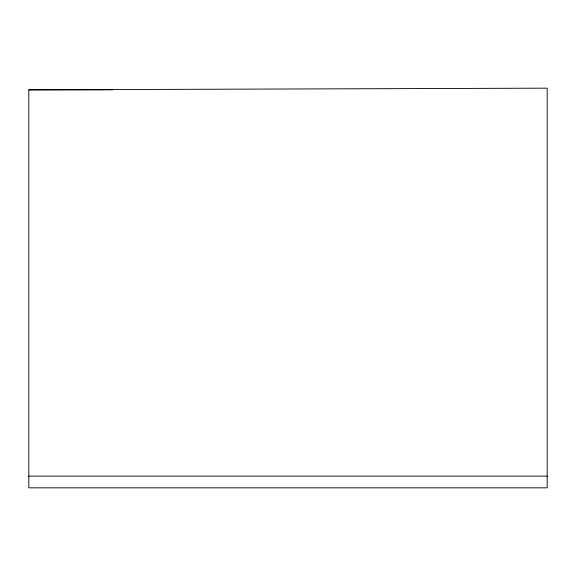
<?xml version="1.0" encoding="UTF-8"?>
<svg xmlns="http://www.w3.org/2000/svg" width="576" height="576" viewBox="0 0 576 576"><rect width="100%" height="100%" fill="white"/><g stroke="black" fill="none" stroke-linecap="round" stroke-linejoin="round"><path stroke-width="0.86" d="M28.8 89.834L547.2 88.164L547.2 487.836L28.8 487.836L28.8 89.834L112.5 89.834M28.8 476.129L547.2 476.129"/></g></svg>
